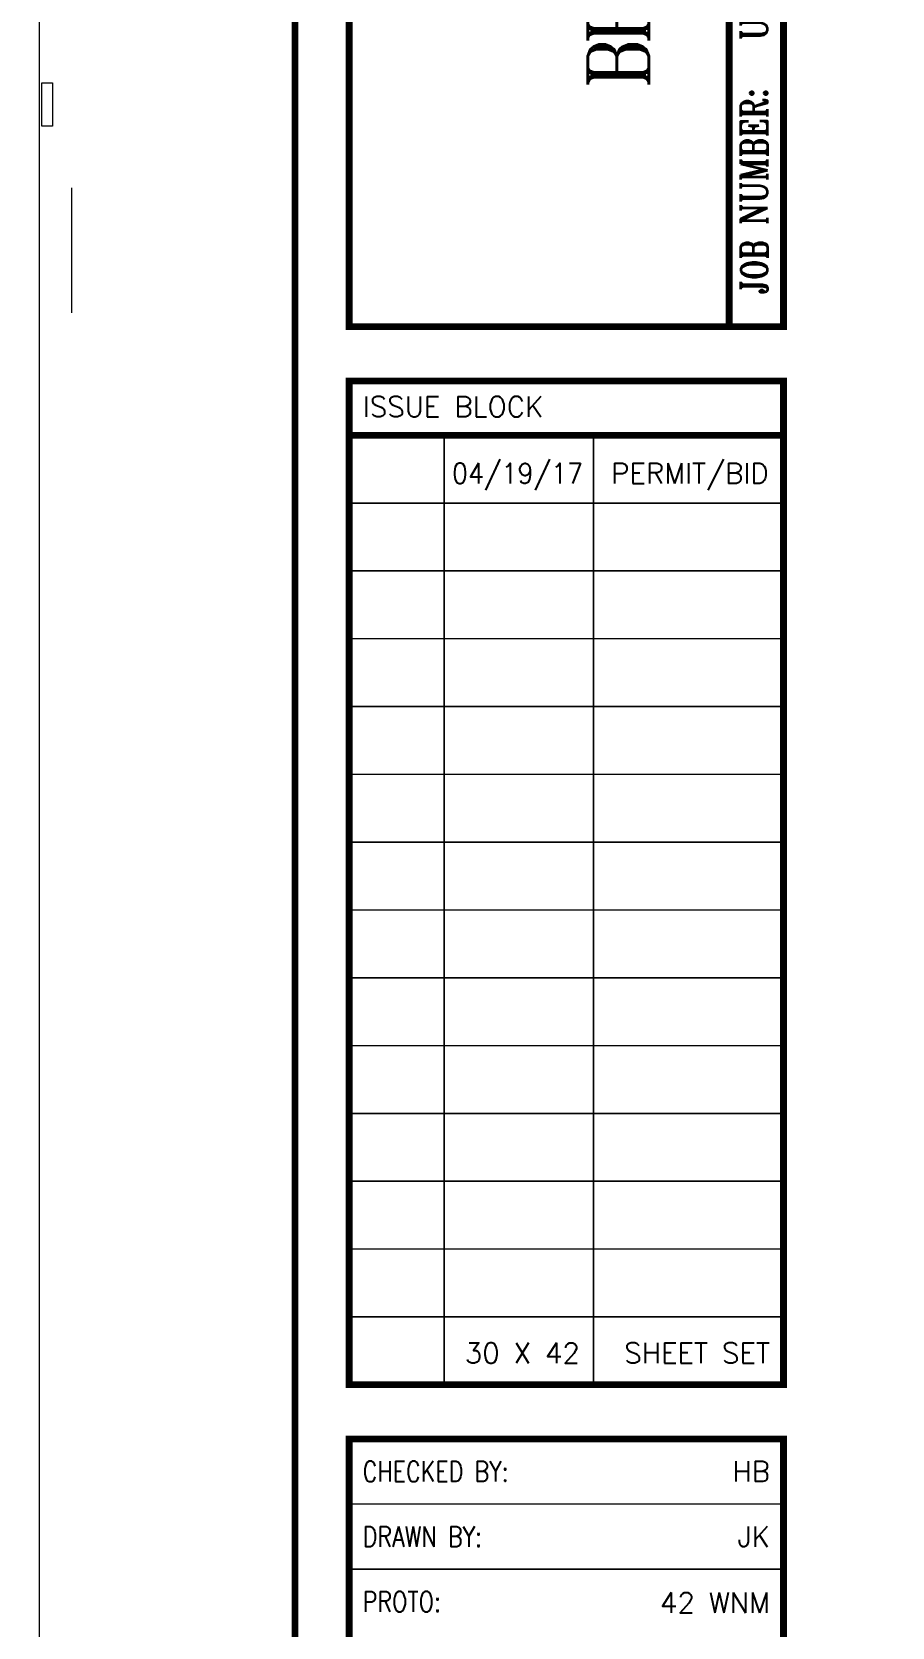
# Model space of a CAD drawing. Header units: inches. Extents: x 0 to 5040, y 0 to 3600.
# Drawn here: x 4565 to 5040, y 1351 to 2233 of the extents above; entities that cross this region are included whole.
import ezdxf
from ezdxf.enums import TextEntityAlignment as Align

# ---------------------------------------------------------------- set-up
doc = ezdxf.new("R2010")
doc.units = ezdxf.units.IN
doc.header["$LTSCALE"] = 240
doc.header["$MEASUREMENT"] = 0
doc.linetypes.add('XBORDER$0$tb 30x42$0$TB$0$DOT2', pattern=[0.125, 0, -0.125])
doc.layers.get('0').update_dxf_attribs({"linetype": 'CONTINUOUS'})
for name, color, linetype in [('LEADER', 4, 'CONTINUOUS'), ('XBORDER$0$tb 30x42$0$ARCH', 2, 'CONTINUOUS'), ('XBORDER$0$tb 30x42$0$g-anno-symb', 3, 'CONTINUOUS'), ('XBORDER$0$tb 30x42$0$g-anno-text', 2, 'CONTINUOUS')]:
    doc.layers.add(name, color=color, linetype=linetype)
for name, color, linetype, lineweight in [('XFLOOR$0$base-fp$0$A-EQPM-EXTR_EXST', 8, 'CONTINUOUS', 18), ('XFLOOR$0$base-fp$0$A-EQPM-INTR_EXST', 8, 'CONTINUOUS', 18), ('XFLOOR$0$base-fp$0$A-WALL-EXTR_EXST', 8, 'CONTINUOUS', 18)]:
    doc.layers.add(name, color=color, linetype=linetype, lineweight=lineweight)
doc.styles.add('XBORDER$0$tb 30x42$0$ROMANT', font='romant.shx')
doc.styles.add('XBORDER$0$tb 30x42$0$SIMPLEX', font='simplex.shx')
doc.styles.add('XBORDER$0$tb 30x42$0$TB$0$SIMPLEX', font='simplex.shx')

# ---------------------------------------------------------------- blocks, each defined once
blk = doc.blocks.new('XBORDER$0$tb 30x42$0$SHTINFO')
at = {"layer": 'XBORDER$0$tb 30x42$0$g-anno-text', "style": 'XBORDER$0$tb 30x42$0$SIMPLEX'}
for tag, width, p, p2 in [('XX/XX/XX', 0.855327, (33.9483, 12.3273), (34.5516, 12.3273)), ('PERMIT/BIDDING', 0.709656, (34.6714, 12.3273), (35.4603, 12.3273)), ('XX/XX/XX', 0.855327, (33.9483, 12.0773), (34.5516, 12.0773)), ('PERMIT/BIDDING', 0.709656, (34.6714, 12.0773), (35.4603, 12.0773)), ('XX/XX/XX', 0.855327, (33.9483, 11.8273), (34.5516, 11.8273)), ('PERMIT/BIDDING', 0.709656, (34.6714, 11.8273), (35.4603, 11.8273)), ('XX/XX/XX', 0.855327, (33.9483, 11.5773), (34.5516, 11.5773)), ('PERMIT/BIDDING', 0.709656, (34.6714, 11.5773), (35.4603, 11.5773)), ('XX/XX/XX', 0.855327, (33.9483, 11.3273), (34.5516, 11.3273)), ('PERMIT/BIDDING', 0.709656, (34.6714, 11.3273), (35.4603, 11.3273)), ('XX/XX/XX', 0.855327, (33.9483, 11.0773), (34.5516, 11.0773)), ('PERMIT/BIDDING', 0.709656, (34.6714, 11.0773), (35.4603, 11.0773)), ('XX/XX/XX', 0.855327, (33.9483, 10.8273), (34.5516, 10.8273)), ('PERMIT/BIDDING', 0.709656, (34.6714, 10.8273), (35.4603, 10.8273)), ('XX/XX/XX', 0.855327, (33.9483, 10.5773), (34.5516, 10.5773)), ('PERMIT/BIDDING', 0.709656, (34.6714, 10.5773), (35.4603, 10.5773)), ('XX/XX/XX', 0.855327, (33.9483, 10.3273), (34.5516, 10.3273)), ('PERMIT/BIDDING', 0.709656, (34.6714, 10.3273), (35.4603, 10.3273)), ('XX/XX/XX', 0.855327, (33.9483, 10.0773), (34.5516, 10.0773)), ('PERMIT/BIDDING', 0.709656, (34.6714, 10.0773), (35.4603, 10.0773)), ('XX/XX/XX', 0.855327, (33.9483, 9.8273), (34.5516, 9.8273)), ('PERMIT/BIDDING', 0.709656, (34.6714, 9.8273), (35.4603, 9.8273))]:
    blk.add_attdef(tag, text='', height=0.0938, dxfattribs=dict(at, width=width)).set_placement(p, p2, align=Align.FIT)
for p in [(33.6875, 12.375), (33.6875, 12.125), (33.6875, 11.875), (33.6875, 11.625), (33.6875, 11.375), (33.6875, 11.125), (33.6875, 10.875), (33.6875, 10.625), (33.6875, 10.375), (33.6875, 10.125), (33.6875, 9.875)]:
    blk.add_attdef('X', text='', height=0.0938, dxfattribs=at).set_placement(p, align=Align.MIDDLE_CENTER)
blk.add_attdef('MM-DD-YR', text='', height=0.0938, dxfattribs=at).set_placement((35.4442, 8.7552), align=Align.MIDDLE_RIGHT)
at = {"layer": 'XBORDER$0$tb 30x42$0$g-anno-text', "color": 14, "style": 'XBORDER$0$tb 30x42$0$SIMPLEX', "flags": 4}
for p in [(34.5, 3.2444), (34.5, 2.943), (34.5, 2.6417), (34.5, 2.3425), (34.5, 2.0433), (34.5, 1.7441)]:
    blk.add_attdef('TITLE', text='', height=0.1875, dxfattribs=at).set_placement(p, align=Align.CENTER)
blk.add_attdef('XX', text='', height=0.3125, dxfattribs=at).set_placement((34.5, 0.8125), align=Align.MIDDLE)
blk = doc.blocks.new('XBORDER')
at = {"layer": 'XBORDER$0$tb 30x42$0$g-anno-symb', "linetype": 'XBORDER$0$tb 30x42$0$TB$0$DOT2'}
blk.add_lwpolyline([(0, 0), (42, 0), (42, 30), (0, 30)], close=True, dxfattribs=at)
at = {"layer": 'XBORDER$0$tb 30x42$0$g-anno-symb', "color": 7, "const_width": 0.0312}
for points in [[(39.25, 0.5), (39.25, 29.5), (1.25, 29.5), (1.25, 0.5)], [(41.5, 17.25), (39.5, 17.25), (39.5, 23.75), (41.5, 23.75)], [(39.5, 12.375), (39.5, 17), (41.5, 17), (41.5, 12.375)], [(41.5, 10.625), (39.5, 10.625), (39.5, 12.125), (41.5, 12.125)]]:
    blk.add_lwpolyline(points, close=True, dxfattribs=at)
at = {"layer": 'XBORDER$0$tb 30x42$0$g-anno-symb', "color": 7}
for points, const_width in [([(41.25, 17.25), (41.25, 23.75)], 0.0312), ([(39.5, 16.75), (41.5, 16.75)], 0.0312), ([(39.9375, 12.375), (39.9375, 16.75)], 0.007), ([(40.625, 12.375), (40.625, 16.75)], 0.007), ([(39.5, 16.4375), (41.5, 16.4375)], 0.007), ([(39.5, 16.125), (41.5, 16.125)], 0.007), ([(39.5, 15.8125), (41.5, 15.8125)], 0.007), ([(39.5, 15.5), (41.5, 15.5)], 0.007), ([(39.5, 15.1875), (41.5, 15.1875)], 0.007), ([(39.5, 14.875), (41.5, 14.875)], 0.007), ([(39.5, 14.5625), (41.5, 14.5625)], 0.007), ([(39.5, 14.25), (41.5, 14.25)], 0.007), ([(39.5, 13.9375), (41.5, 13.9375)], 0.007), ([(39.5, 13.625), (41.5, 13.625)], 0.007), ([(39.5, 13.3125), (41.5, 13.3125)], 0.007), ([(39.5, 13), (41.5, 13)], 0.007), ([(39.5, 12.6875), (41.5, 12.6875)], 0.007), ([(39.5, 11.825), (41.5, 11.825)], 0.007), ([(39.5, 11.525), (41.5, 11.525)], 0.007)]:
    blk.add_lwpolyline(points, dxfattribs=dict(at, const_width=const_width))
ref = blk.add_blockref('XBORDER$0$tb 30x42$0$SHTINFO', (6.0251, 4.2006))
ref.add_attrib('XX/XX/XX', '04/19/17', dxfattribs={"layer": 'XBORDER$0$tb 30x42$0$g-anno-text', "height": 0.09375, "style": 'XBORDER$0$tb 30x42$0$SIMPLEX', "width": 0.900944}).set_placement((39.9735, 16.5279), (40.5768, 16.5279), align=Align.FIT)
ref.add_attrib('PERMIT/BIDDING', ' PERMIT/BID', dxfattribs={"layer": 'XBORDER$0$tb 30x42$0$g-anno-text', "height": 0.09375, "style": 'XBORDER$0$tb 30x42$0$SIMPLEX', "width": 0.906176}).set_placement((40.6424, 16.5279), (41.4312, 16.5279), align=Align.FIT)
at = {"layer": 'XBORDER$0$tb 30x42$0$ARCH', "color": 2, "style": 'XBORDER$0$tb 30x42$0$SIMPLEX'}
for s, p in [('HB', (41.4375, 11.975)), ('JK', (41.4375, 11.675))]:
    blk.add_text(s, height=0.09375, dxfattribs=at).set_placement(p, align=Align.MIDDLE_RIGHT)
at = {"layer": 'XBORDER$0$tb 30x42$0$g-anno-text', "style": 'XBORDER$0$tb 30x42$0$ROMANT', "width": 0.8}
blk.add_text('USRM 005691', height=0.122717, rotation=90, dxfattribs=at).set_placement((41.4269, 18.5705))
blk.add_text('JOB NUMBER:', height=0.122717, rotation=90, dxfattribs=at).set_placement((41.3655, 17.3987), align=Align.MIDDLE_LEFT)
at = {"layer": 'XBORDER$0$tb 30x42$0$g-anno-text', "style": 'XBORDER$0$tb 30x42$0$TB$0$SIMPLEX'}
blk.add_text('ISSUE BLOCK', height=0.09375, dxfattribs=at).set_placement((39.5625, 16.8814), align=Align.MIDDLE_LEFT)
at = {"layer": 'XBORDER$0$tb 30x42$0$g-anno-text', "style": 'XBORDER$0$tb 30x42$0$SIMPLEX'}
for s, p in [('30 X 42', (40.5625, 12.5207)), ('SHEET SET', (41.4375, 12.5207)), ('42 WNM', (41.4375, 11.3707))]:
    blk.add_text(s, height=0.09375, dxfattribs=at).set_placement(p, align=Align.MIDDLE_RIGHT)
at = {"layer": 'XBORDER$0$tb 30x42$0$g-anno-text', "style": 'XBORDER$0$tb 30x42$0$TB$0$SIMPLEX', "width": 0.8}
for s, p in [('CHECKED BY:', (39.5625, 11.975)), ('DRAWN BY:', (39.5625, 11.675)), ('PROTO:', (39.5625, 11.375))]:
    blk.add_text(s, height=0.09375, dxfattribs=at).set_placement(p, align=Align.MIDDLE_LEFT)
at = {"layer": 'XBORDER$0$tb 30x42$0$g-anno-text', "insert": (40.5983, 20.4661), "char_height": 0.28125, "width": 4.75, "attachment_point": 2, "rotation": 90, "style": 'XBORDER$0$tb 30x42$0$ROMANT'}
blk.add_mtext('{\\W0.9;\\T0.8;BROKEN ARROW, OKLAHOMA}', dxfattribs=at)
blk = doc.blocks.new('XFLOOR')
at = {"layer": 'XFLOOR$0$base-fp$0$A-EQPM-EXTR_EXST', "color": 8}
blk.add_lwpolyline([(2906.38, 2143.37), (2912.38, 2143.37), (2912.38, 2119.37), (2906.38, 2119.37)], close=True, dxfattribs=at)
at = {"layer": 'XFLOOR$0$base-fp$0$A-EQPM-INTR_EXST', "color": 8}
blk.add_line((2922.8, 2085.21), (2922.8, 2016.21), dxfattribs=at)
at = {"layer": 'XFLOOR$0$base-fp$0$A-WALL-EXTR_EXST', "color": 8}
blk.add_line((2904.97, 2302.21), (2904.97, 374.21), dxfattribs=at)

msp = doc.modelspace()

# ---------------------------------------------------------------- block references
at = {"layer": 'LEADER', "xscale": 120, "yscale": 120, "zscale": 120}
msp.add_blockref('XBORDER', (0, 0), dxfattribs=at)
at = {"layer": 'LEADER'}
msp.add_blockref('XFLOOR', (1663.69, 61.54), dxfattribs=at)

doc.saveas('drawing.dxf')
